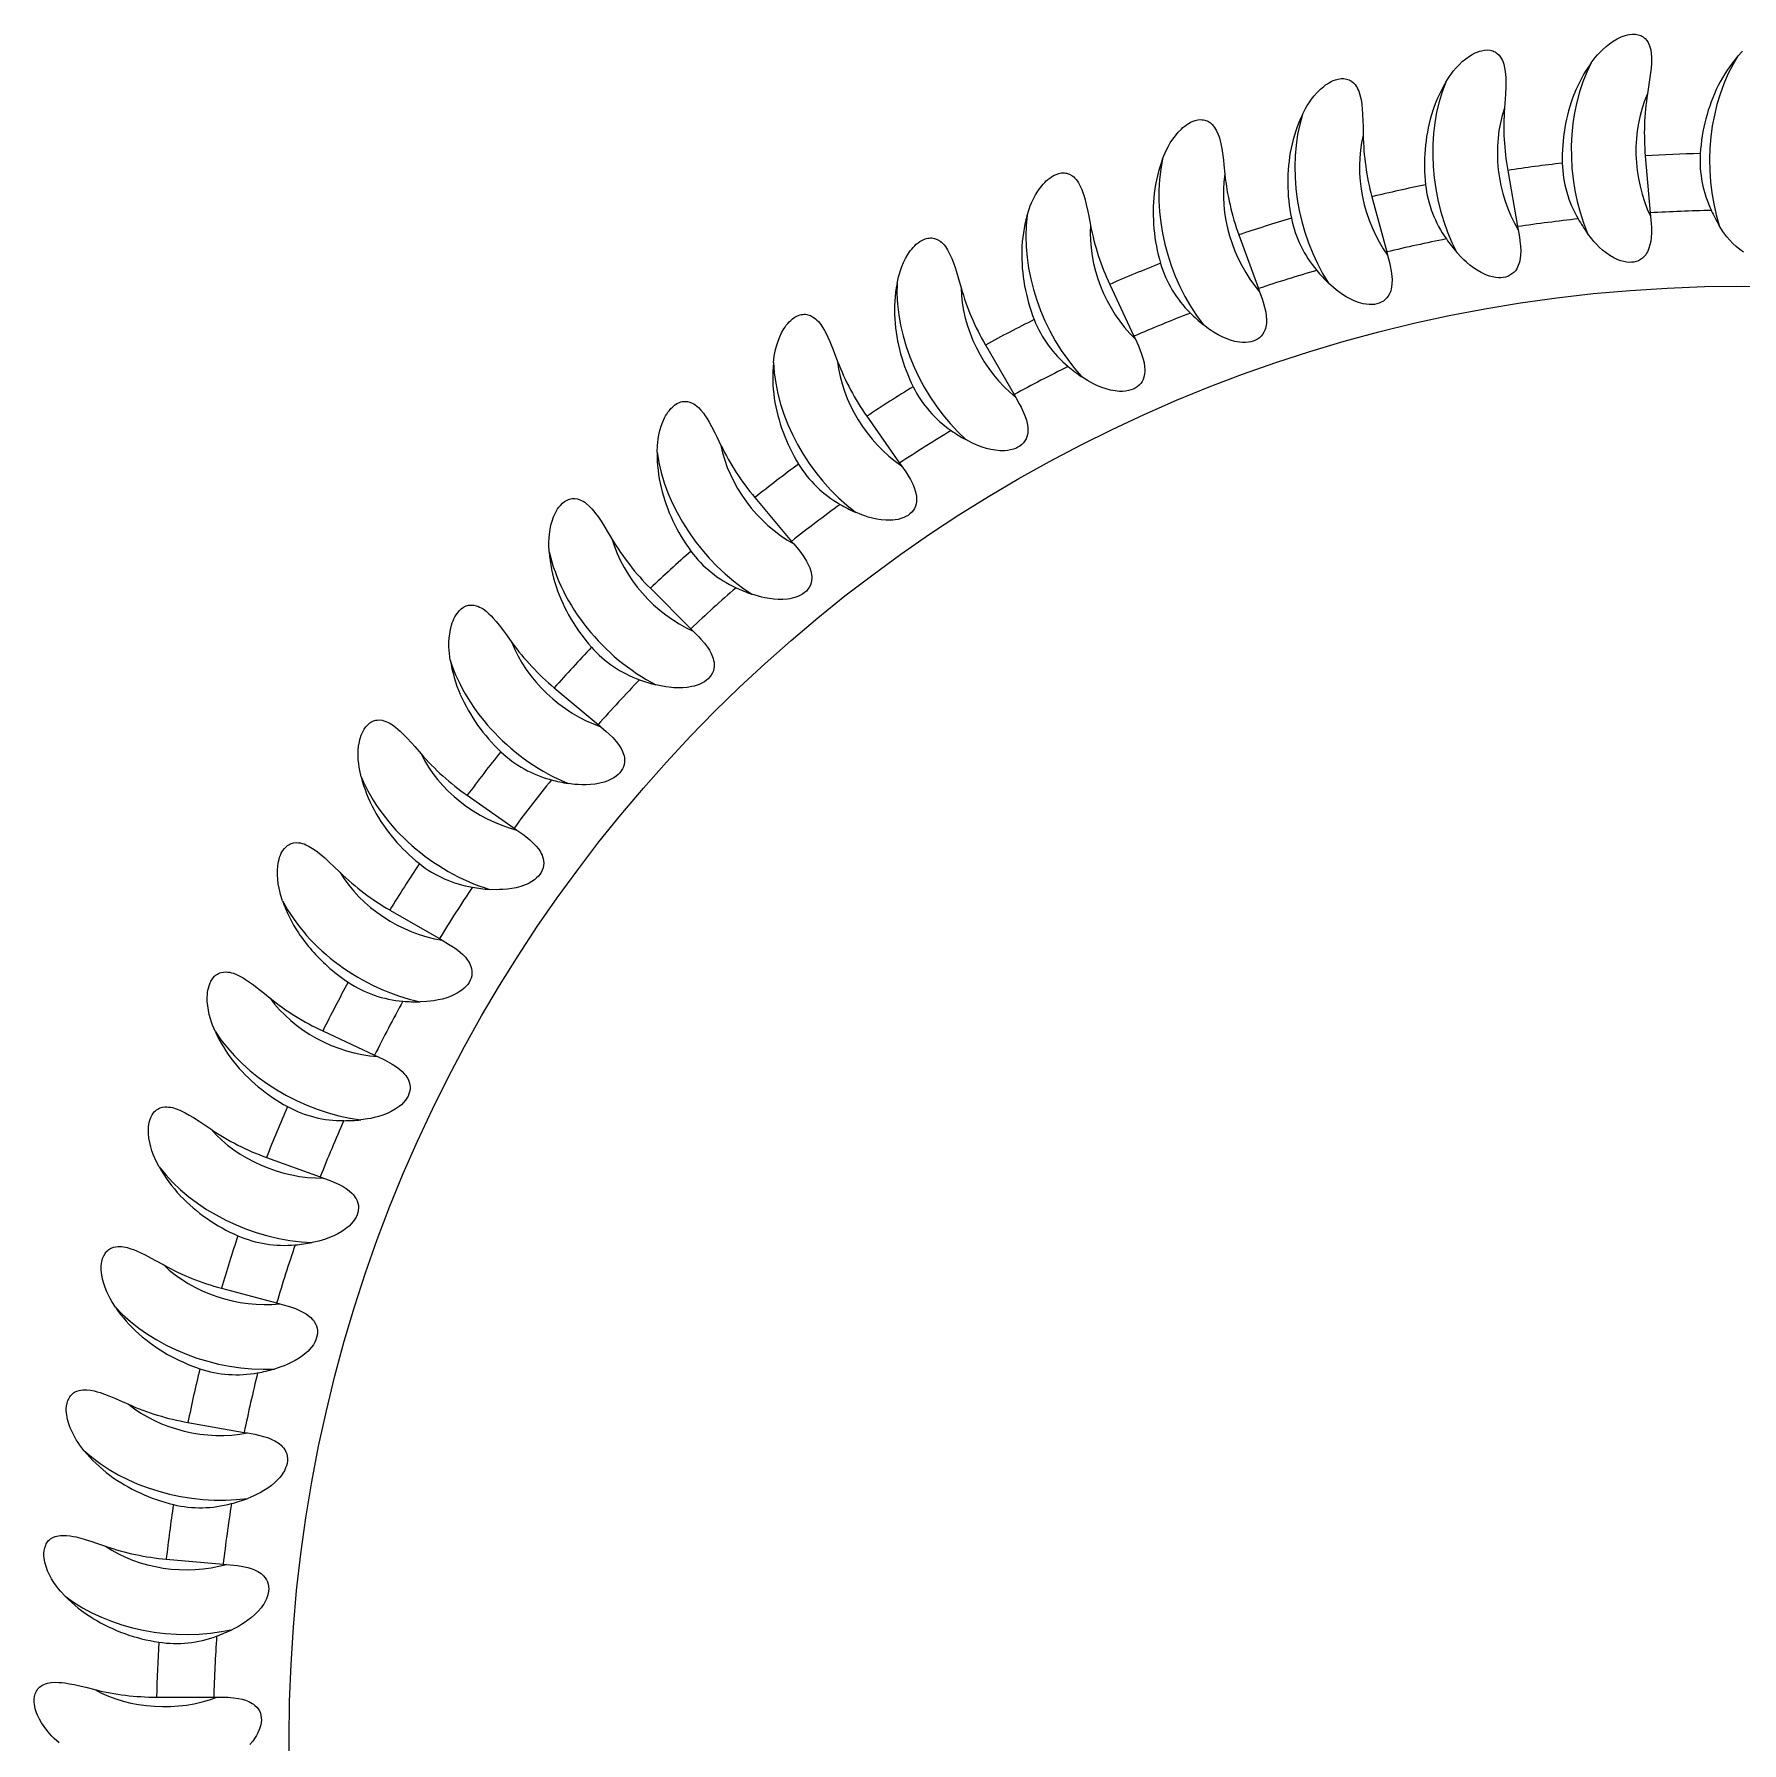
# Model space of a CAD drawing. Extents: x 89 to 607, y -37 to 440.
# Drawn here: x 478 to 507.87, y 220.99 to 250.87 of the extents above; entities that cross this region are included whole.
import ezdxf

# ---------------------------------------------------------------- set-up
doc = ezdxf.new("R2010")
doc.units = 0
doc.header["$LTSCALE"] = 7
doc.header["$MEASUREMENT"] = 0
doc.layers.add('8', color=252, linetype='CONTINUOUS', lineweight=15)

msp = doc.modelspace()

# ---------------------------------------------------------------- linework, layer by layer
at = {"layer": '8', "ltscale": 0.025009}
for p, q in [((506.183, 248.746), (506.271, 247.749)), ((503.776, 248.493), (503.95, 247.508)), ((501.401, 248.032), (501.66, 247.065)), ((499.074, 247.365), (499.416, 246.425)), ((496.815, 246.498), (497.237, 245.592)), ((494.639, 245.438), (495.14, 244.571)), ((492.565, 244.192), (493.138, 243.372)), ((490.607, 242.77), (491.25, 242.003)), ((488.78, 241.182), (489.487, 240.475)), ((487.098, 239.442), (487.865, 238.799)), ((485.575, 237.561), (486.394, 236.987)), ((484.221, 235.555), (485.088, 235.055)), ((480.688, 226.592), (481.674, 226.418))]:
    msp.add_line(p, q, dxfattribs=at)
at = {"layer": '8', "ltscale": 0.001467}
for p, q in [((503.95, 247.508), (503.961, 247.45)), ((501.66, 247.065), (501.675, 247.009)), ((485.088, 235.055), (485.138, 235.026)), ((482.241, 228.681), (482.297, 228.666))]:
    msp.add_line(p, q, dxfattribs=at)
at = {"layer": '8', "ltscale": 0.001468}
for p, q in [((506.271, 247.749), (506.276, 247.691)), ((499.416, 246.425), (499.437, 246.37)), ((497.237, 245.592), (497.263, 245.539)), ((495.14, 244.571), (495.169, 244.521)), ((493.138, 243.372), (493.172, 243.324)), ((491.25, 242.003), (491.287, 241.958)), ((489.487, 240.475), (489.529, 240.434)), ((487.865, 238.799), (487.91, 238.761)), ((486.394, 236.987), (486.443, 236.954)), ((483.954, 233.016), (484.007, 232.991)), ((483.003, 230.886), (483.058, 230.866)), ((481.674, 226.418), (481.732, 226.408)), ((481.306, 224.114), (481.365, 224.109)), ((481.141, 221.787), (481.199, 221.788))]:
    msp.add_line(p, q, dxfattribs=at)
at = {"layer": '8', "ltscale": 0.025008}
for p, q in [((483.047, 233.439), (483.954, 233.016)), ((482.063, 231.228), (483.003, 230.886)), ((481.274, 228.94), (482.241, 228.681)), ((480.309, 224.201), (481.306, 224.114)), ((480.14, 221.787), (481.141, 221.787))]:
    msp.add_line(p, q, dxfattribs=at)
at = {"layer": '8'}
for points in [[(505.238, 250.375), (505.309, 250.467), (505.346, 250.511), (505.385, 250.553), (505.44, 250.608), (505.498, 250.66), (505.558, 250.708), (505.622, 250.753), (505.689, 250.793), (505.724, 250.811), (505.76, 250.827), (505.796, 250.841), (505.833, 250.853), (505.871, 250.863), (505.909, 250.87), (505.96, 250.875), (506.01, 250.873), (506.058, 250.865), (506.082, 250.858), (506.104, 250.849), (506.125, 250.839), (506.144, 250.827), (506.163, 250.813), (506.18, 250.798), (506.209, 250.765), (506.233, 250.727), (506.247, 250.699), (506.259, 250.67), (506.269, 250.637), (506.277, 250.603), (506.287, 250.537), (506.291, 250.47), (506.292, 250.418), (506.29, 250.365), (506.284, 250.283), (506.276, 250.2), (506.259, 250.077), (506.247, 249.995), (506.221, 249.832)], [(502.693, 250.034), (502.755, 250.131), (502.789, 250.178), (502.824, 250.225), (502.874, 250.284), (502.926, 250.341), (502.982, 250.394), (503.042, 250.444), (503.106, 250.49), (503.139, 250.51), (503.173, 250.529), (503.208, 250.547), (503.244, 250.562), (503.281, 250.575), (503.318, 250.586), (503.368, 250.595), (503.418, 250.598), (503.467, 250.593), (503.491, 250.589), (503.514, 250.582), (503.536, 250.573), (503.556, 250.563), (503.576, 250.551), (503.594, 250.537), (503.626, 250.507), (503.653, 250.472), (503.67, 250.445), (503.684, 250.416), (503.697, 250.384), (503.708, 250.352), (503.723, 250.287), (503.734, 250.22), (503.739, 250.168), (503.742, 250.116), (503.743, 250.033), (503.742, 249.95), (503.736, 249.826), (503.731, 249.743), (503.719, 249.578)], [(507.803, 250.493), (507.882, 250.578)], [(500.187, 249.472), (500.241, 249.575), (500.27, 249.625), (500.301, 249.674), (500.345, 249.737), (500.393, 249.798), (500.444, 249.856), (500.499, 249.911), (500.559, 249.962), (500.59, 249.986), (500.622, 250.008), (500.656, 250.028), (500.69, 250.047), (500.725, 250.063), (500.762, 250.076), (500.811, 250.09), (500.861, 250.097), (500.91, 250.097), (500.934, 250.094), (500.957, 250.09), (500.98, 250.083), (501.001, 250.075), (501.022, 250.064), (501.041, 250.052), (501.076, 250.025), (501.106, 249.992), (501.124, 249.967), (501.141, 249.94), (501.157, 249.909), (501.17, 249.877), (501.192, 249.814), (501.208, 249.749), (501.217, 249.697), (501.225, 249.645), (501.233, 249.563), (501.239, 249.48), (501.244, 249.356), (501.246, 249.273), (501.249, 249.108)], [(497.74, 248.694), (497.784, 248.801), (497.809, 248.853), (497.836, 248.905), (497.874, 248.972), (497.916, 249.037), (497.962, 249.099), (498.012, 249.159), (498.067, 249.215), (498.096, 249.241), (498.126, 249.266), (498.158, 249.289), (498.191, 249.31), (498.224, 249.33), (498.259, 249.346), (498.307, 249.364), (498.356, 249.375), (498.405, 249.38), (498.429, 249.379), (498.453, 249.377), (498.476, 249.372), (498.498, 249.365), (498.519, 249.357), (498.54, 249.347), (498.577, 249.322), (498.609, 249.292), (498.63, 249.268), (498.649, 249.243), (498.667, 249.214), (498.684, 249.184), (498.711, 249.122), (498.732, 249.059), (498.746, 249.008), (498.758, 248.957), (498.774, 248.876), (498.787, 248.794), (498.803, 248.671), (498.812, 248.588), (498.829, 248.424)], [(495.369, 247.706), (495.404, 247.816), (495.425, 247.871), (495.447, 247.924), (495.479, 247.994), (495.515, 248.063), (495.556, 248.129), (495.601, 248.193), (495.65, 248.253), (495.677, 248.282), (495.705, 248.309), (495.734, 248.335), (495.765, 248.359), (495.797, 248.381), (495.83, 248.401), (495.876, 248.423), (495.924, 248.438), (495.972, 248.447), (495.997, 248.448), (496.021, 248.448), (496.044, 248.445), (496.066, 248.441), (496.088, 248.434), (496.11, 248.426), (496.149, 248.404), (496.184, 248.377), (496.206, 248.356), (496.227, 248.332), (496.248, 248.305), (496.267, 248.276), (496.299, 248.217), (496.326, 248.156), (496.345, 248.107), (496.361, 248.057), (496.384, 247.977), (496.404, 247.897), (496.431, 247.775), (496.447, 247.694), (496.478, 247.532)], [(506.276, 247.691), (506.286, 247.561), (506.289, 247.496), (506.29, 247.406), (506.285, 247.315), (506.277, 247.252), (506.265, 247.19), (506.247, 247.129), (506.235, 247.098), (506.221, 247.069), (506.206, 247.042), (506.19, 247.018), (506.163, 246.985), (506.133, 246.957), (506.1, 246.932), (506.063, 246.913), (506.024, 246.898), (505.983, 246.888), (505.942, 246.884), (505.899, 246.883), (505.857, 246.887), (505.806, 246.896), (505.755, 246.91), (505.705, 246.929), (505.669, 246.945), (505.633, 246.963), (505.563, 247.004), (505.497, 247.05), (505.436, 247.099), (505.378, 247.151), (505.323, 247.207), (505.283, 247.251), (505.245, 247.297), (505.172, 247.391)], [(507.899, 247.059), (507.834, 247.106), (507.772, 247.158), (507.715, 247.212), (507.662, 247.269), (507.612, 247.33), (507.576, 247.377), (507.542, 247.426), (507.478, 247.526)], [(493.094, 246.515), (493.119, 246.628), (493.135, 246.684), (493.152, 246.739), (493.178, 246.812), (493.209, 246.883), (493.243, 246.952), (493.282, 247.02), (493.326, 247.084), (493.35, 247.115), (493.376, 247.145), (493.403, 247.173), (493.431, 247.2), (493.461, 247.225), (493.493, 247.247), (493.537, 247.273), (493.583, 247.293), (493.63, 247.306), (493.654, 247.309), (493.678, 247.311), (493.702, 247.31), (493.725, 247.307), (493.747, 247.303), (493.769, 247.296), (493.81, 247.279), (493.847, 247.255), (493.872, 247.235), (493.894, 247.213), (493.918, 247.188), (493.939, 247.161), (493.976, 247.105), (494.008, 247.046), (494.031, 246.999), (494.052, 246.951), (494.081, 246.874), (494.108, 246.795), (494.145, 246.676), (494.169, 246.597), (494.214, 246.438)], [(503.961, 247.45), (503.982, 247.322), (503.991, 247.258), (503.999, 247.168), (504.003, 247.077), (504, 247.014), (503.993, 246.95), (503.981, 246.888), (503.971, 246.857), (503.96, 246.826), (503.948, 246.798), (503.933, 246.772), (503.91, 246.738), (503.882, 246.707), (503.851, 246.68), (503.816, 246.657), (503.779, 246.639), (503.739, 246.626), (503.698, 246.617), (503.656, 246.613), (503.613, 246.613), (503.561, 246.618), (503.51, 246.628), (503.459, 246.641), (503.421, 246.654), (503.383, 246.669), (503.311, 246.704), (503.241, 246.744), (503.176, 246.787), (503.113, 246.835), (503.053, 246.886), (503.01, 246.926), (502.967, 246.968), (502.887, 247.056)], [(501.675, 247.009), (501.708, 246.883), (501.722, 246.82), (501.738, 246.731), (501.749, 246.641), (501.753, 246.578), (501.751, 246.514), (501.744, 246.451), (501.737, 246.419), (501.729, 246.387), (501.719, 246.358), (501.707, 246.331), (501.686, 246.295), (501.662, 246.261), (501.633, 246.232), (501.601, 246.206), (501.565, 246.185), (501.526, 246.168), (501.486, 246.156), (501.444, 246.148), (501.402, 246.145), (501.35, 246.145), (501.298, 246.15), (501.245, 246.159), (501.207, 246.169), (501.168, 246.18), (501.093, 246.209), (501.019, 246.243), (500.951, 246.28), (500.884, 246.322), (500.82, 246.367), (500.773, 246.404), (500.728, 246.442), (500.64, 246.522)], [(499.437, 246.37), (499.48, 246.248), (499.5, 246.186), (499.524, 246.099), (499.543, 246.01), (499.552, 245.947), (499.556, 245.884), (499.554, 245.82), (499.55, 245.787), (499.544, 245.755), (499.537, 245.726), (499.527, 245.698), (499.51, 245.66), (499.489, 245.624), (499.463, 245.592), (499.432, 245.564), (499.399, 245.539), (499.362, 245.52), (499.323, 245.504), (499.282, 245.493), (499.24, 245.485), (499.188, 245.481), (499.135, 245.482), (499.083, 245.486), (499.043, 245.493), (499.004, 245.501), (498.926, 245.522), (498.85, 245.55), (498.779, 245.581), (498.709, 245.617), (498.641, 245.657), (498.591, 245.689), (498.542, 245.722), (498.448, 245.795)], [(490.931, 245.13), (490.947, 245.245), (490.957, 245.302), (490.97, 245.358), (490.99, 245.433), (491.013, 245.507), (491.042, 245.579), (491.075, 245.65), (491.113, 245.718), (491.134, 245.751), (491.157, 245.782), (491.182, 245.813), (491.208, 245.842), (491.235, 245.869), (491.265, 245.894), (491.306, 245.924), (491.351, 245.948), (491.397, 245.965), (491.42, 245.97), (491.444, 245.974), (491.467, 245.975), (491.49, 245.975), (491.513, 245.972), (491.536, 245.967), (491.578, 245.953), (491.617, 245.933), (491.643, 245.915), (491.668, 245.896), (491.693, 245.872), (491.717, 245.847), (491.759, 245.795), (491.796, 245.739), (491.823, 245.694), (491.847, 245.648), (491.884, 245.573), (491.917, 245.498), (491.965, 245.383), (491.995, 245.306), (492.054, 245.151)], [(497.263, 245.539), (497.316, 245.421), (497.342, 245.36), (497.373, 245.276), (497.4, 245.189), (497.414, 245.127), (497.423, 245.064), (497.427, 245.001), (497.427, 244.968), (497.423, 244.935), (497.419, 244.906), (497.412, 244.877), (497.398, 244.837), (497.379, 244.8), (497.356, 244.766), (497.329, 244.735), (497.297, 244.708), (497.262, 244.685), (497.224, 244.666), (497.185, 244.651), (497.144, 244.64), (497.092, 244.631), (497.04, 244.627), (496.987, 244.627), (496.947, 244.63), (496.907, 244.635), (496.828, 244.649), (496.75, 244.67), (496.676, 244.695), (496.603, 244.725), (496.532, 244.758), (496.48, 244.786), (496.428, 244.815), (496.328, 244.88)], [(495.169, 244.521), (495.233, 244.408), (495.263, 244.35), (495.302, 244.269), (495.336, 244.185), (495.356, 244.124), (495.371, 244.062), (495.38, 244), (495.382, 243.967), (495.382, 243.934), (495.38, 243.904), (495.375, 243.874), (495.365, 243.834), (495.35, 243.795), (495.33, 243.759), (495.305, 243.726), (495.276, 243.696), (495.243, 243.67), (495.207, 243.648), (495.169, 243.63), (495.129, 243.615), (495.079, 243.602), (495.027, 243.593), (494.974, 243.589), (494.934, 243.588), (494.894, 243.589), (494.814, 243.597), (494.734, 243.611), (494.658, 243.629), (494.583, 243.653), (494.509, 243.68), (494.455, 243.703), (494.401, 243.728), (494.295, 243.783)], [(488.898, 243.562), (488.903, 243.678), (488.908, 243.735), (488.916, 243.793), (488.929, 243.869), (488.947, 243.944), (488.968, 244.019), (488.995, 244.092), (489.027, 244.163), (489.046, 244.198), (489.066, 244.231), (489.087, 244.264), (489.111, 244.295), (489.136, 244.325), (489.163, 244.352), (489.202, 244.385), (489.244, 244.413), (489.289, 244.434), (489.312, 244.442), (489.335, 244.447), (489.358, 244.451), (489.381, 244.452), (489.404, 244.451), (489.427, 244.449), (489.47, 244.438), (489.511, 244.421), (489.538, 244.406), (489.565, 244.389), (489.592, 244.368), (489.618, 244.345), (489.664, 244.296), (489.706, 244.244), (489.736, 244.201), (489.765, 244.158), (489.808, 244.087), (489.848, 244.014), (489.905, 243.904), (489.942, 243.829), (490.014, 243.681)], [(493.172, 243.324), (493.246, 243.218), (493.281, 243.163), (493.327, 243.085), (493.368, 243.004), (493.393, 242.946), (493.413, 242.885), (493.428, 242.824), (493.433, 242.791), (493.436, 242.758), (493.436, 242.728), (493.434, 242.698), (493.427, 242.657), (493.416, 242.617), (493.399, 242.58), (493.377, 242.544), (493.351, 242.512), (493.32, 242.483), (493.286, 242.458), (493.25, 242.437), (493.211, 242.419), (493.162, 242.401), (493.111, 242.388), (493.059, 242.379), (493.019, 242.375), (492.979, 242.373), (492.899, 242.373), (492.818, 242.38), (492.741, 242.392), (492.664, 242.408), (492.588, 242.429), (492.532, 242.447), (492.476, 242.467), (492.366, 242.513)], [(487.008, 241.823), (487.004, 241.938), (487.004, 241.996), (487.006, 242.054), (487.013, 242.131), (487.024, 242.208), (487.039, 242.284), (487.059, 242.359), (487.085, 242.433), (487.101, 242.469), (487.118, 242.504), (487.136, 242.539), (487.157, 242.572), (487.179, 242.603), (487.204, 242.633), (487.24, 242.669), (487.279, 242.701), (487.322, 242.725), (487.344, 242.735), (487.367, 242.743), (487.389, 242.748), (487.412, 242.751), (487.435, 242.753), (487.458, 242.752), (487.502, 242.745), (487.544, 242.732), (487.573, 242.719), (487.601, 242.704), (487.63, 242.686), (487.657, 242.665), (487.707, 242.621), (487.754, 242.573), (487.788, 242.533), (487.82, 242.492), (487.869, 242.425), (487.916, 242.356), (487.982, 242.251), (488.025, 242.18), (488.11, 242.038)], [(491.287, 241.958), (491.37, 241.859), (491.41, 241.807), (491.462, 241.733), (491.51, 241.656), (491.54, 241.6), (491.566, 241.542), (491.586, 241.482), (491.594, 241.45), (491.599, 241.417), (491.602, 241.387), (491.603, 241.358), (491.6, 241.316), (491.591, 241.275), (491.578, 241.236), (491.559, 241.199), (491.536, 241.165), (491.508, 241.134), (491.476, 241.106), (491.442, 241.081), (491.405, 241.06), (491.358, 241.038), (491.308, 241.021), (491.257, 241.007), (491.218, 240.999), (491.178, 240.993), (491.098, 240.987), (491.017, 240.987), (490.939, 240.992), (490.861, 241.002), (490.784, 241.016), (490.726, 241.029), (490.669, 241.044), (490.555, 241.08)], [(485.278, 239.925), (485.263, 240.04), (485.258, 240.098), (485.256, 240.156), (485.256, 240.233), (485.26, 240.31), (485.268, 240.387), (485.282, 240.464), (485.301, 240.54), (485.313, 240.577), (485.327, 240.614), (485.343, 240.65), (485.36, 240.684), (485.38, 240.718), (485.402, 240.75), (485.435, 240.789), (485.471, 240.824), (485.511, 240.852), (485.533, 240.863), (485.555, 240.873), (485.577, 240.88), (485.599, 240.886), (485.622, 240.889), (485.645, 240.89), (485.689, 240.888), (485.732, 240.878), (485.762, 240.868), (485.791, 240.855), (485.821, 240.839), (485.851, 240.821), (485.905, 240.782), (485.955, 240.737), (485.993, 240.701), (486.029, 240.662), (486.083, 240.6), (486.135, 240.535), (486.21, 240.437), (486.26, 240.37), (486.357, 240.236)], [(489.529, 240.434), (489.62, 240.341), (489.664, 240.293), (489.723, 240.224), (489.777, 240.152), (489.812, 240.099), (489.842, 240.043), (489.867, 239.985), (489.878, 239.953), (489.886, 239.921), (489.892, 239.892), (489.895, 239.862), (489.896, 239.821), (489.891, 239.78), (489.881, 239.739), (489.866, 239.701), (489.845, 239.665), (489.82, 239.631), (489.791, 239.6), (489.759, 239.573), (489.724, 239.548), (489.679, 239.523), (489.631, 239.501), (489.581, 239.483), (489.543, 239.472), (489.504, 239.463), (489.425, 239.449), (489.344, 239.442), (489.266, 239.44), (489.188, 239.443), (489.109, 239.451), (489.05, 239.459), (488.992, 239.469), (488.876, 239.495)], [(483.719, 237.884), (483.694, 237.997), (483.685, 238.054), (483.677, 238.112), (483.67, 238.189), (483.667, 238.266), (483.669, 238.344), (483.676, 238.421), (483.689, 238.499), (483.698, 238.537), (483.708, 238.574), (483.721, 238.611), (483.735, 238.648), (483.752, 238.683), (483.771, 238.717), (483.8, 238.758), (483.834, 238.796), (483.871, 238.828), (483.891, 238.841), (483.912, 238.852), (483.934, 238.862), (483.956, 238.869), (483.978, 238.874), (484, 238.878), (484.045, 238.879), (484.089, 238.873), (484.119, 238.866), (484.149, 238.855), (484.181, 238.842), (484.212, 238.827), (484.269, 238.792), (484.323, 238.752), (484.364, 238.719), (484.403, 238.684), (484.462, 238.627), (484.52, 238.567), (484.604, 238.475), (484.658, 238.413), (484.767, 238.288)], [(487.91, 238.761), (488.008, 238.677), (488.057, 238.633), (488.121, 238.57), (488.182, 238.502), (488.221, 238.452), (488.256, 238.399), (488.286, 238.344), (488.299, 238.313), (488.311, 238.282), (488.319, 238.253), (488.324, 238.224), (488.329, 238.183), (488.328, 238.141), (488.321, 238.1), (488.309, 238.061), (488.292, 238.023), (488.27, 237.987), (488.244, 237.954), (488.214, 237.924), (488.182, 237.896), (488.139, 237.867), (488.093, 237.841), (488.045, 237.819), (488.008, 237.804), (487.97, 237.792), (487.892, 237.771), (487.812, 237.757), (487.734, 237.749), (487.656, 237.745), (487.577, 237.745), (487.518, 237.748), (487.459, 237.753), (487.341, 237.769)], [(482.344, 235.715), (482.31, 235.826), (482.295, 235.882), (482.283, 235.938), (482.269, 236.015), (482.26, 236.091), (482.255, 236.169), (482.255, 236.247), (482.261, 236.325), (482.266, 236.363), (482.273, 236.402), (482.283, 236.44), (482.294, 236.477), (482.308, 236.514), (482.323, 236.549), (482.349, 236.593), (482.379, 236.633), (482.413, 236.668), (482.433, 236.683), (482.452, 236.697), (482.473, 236.708), (482.494, 236.717), (482.516, 236.724), (482.538, 236.729), (482.582, 236.734), (482.626, 236.732), (482.658, 236.728), (482.688, 236.72), (482.721, 236.71), (482.753, 236.697), (482.813, 236.667), (482.871, 236.633), (482.914, 236.603), (482.956, 236.572), (483.02, 236.519), (483.083, 236.465), (483.174, 236.381), (483.234, 236.324), (483.353, 236.209)], [(486.443, 236.954), (486.548, 236.879), (486.6, 236.839), (486.67, 236.782), (486.736, 236.72), (486.779, 236.673), (486.819, 236.624), (486.854, 236.571), (486.87, 236.542), (486.884, 236.512), (486.894, 236.484), (486.903, 236.455), (486.91, 236.414), (486.913, 236.373), (486.91, 236.331), (486.902, 236.291), (486.888, 236.252), (486.869, 236.214), (486.846, 236.179), (486.819, 236.146), (486.789, 236.116), (486.749, 236.083), (486.705, 236.053), (486.659, 236.027), (486.624, 236.009), (486.587, 235.993), (486.511, 235.967), (486.433, 235.945), (486.356, 235.93), (486.278, 235.92), (486.2, 235.913), (486.141, 235.911), (486.081, 235.91), (485.963, 235.916)], [(485.138, 235.026), (485.25, 234.96), (485.305, 234.925), (485.38, 234.874), (485.451, 234.818), (485.498, 234.776), (485.542, 234.73), (485.582, 234.68), (485.6, 234.652), (485.616, 234.624), (485.629, 234.597), (485.64, 234.569), (485.652, 234.529), (485.658, 234.488), (485.658, 234.446), (485.654, 234.405), (485.643, 234.365), (485.628, 234.326), (485.608, 234.289), (485.584, 234.254), (485.557, 234.221), (485.519, 234.185), (485.479, 234.151), (485.435, 234.121), (485.401, 234.101), (485.366, 234.082), (485.293, 234.048), (485.217, 234.02), (485.142, 233.998), (485.065, 233.981), (484.988, 233.968), (484.929, 233.96), (484.87, 233.955), (484.751, 233.95)], [(481.164, 233.435), (481.12, 233.542), (481.1, 233.596), (481.083, 233.652), (481.063, 233.726), (481.047, 233.802), (481.035, 233.878), (481.028, 233.956), (481.027, 234.034), (481.029, 234.073), (481.033, 234.112), (481.039, 234.151), (481.047, 234.189), (481.058, 234.227), (481.07, 234.263), (481.092, 234.309), (481.118, 234.352), (481.15, 234.39), (481.167, 234.407), (481.186, 234.422), (481.205, 234.434), (481.226, 234.445), (481.247, 234.455), (481.268, 234.462), (481.312, 234.47), (481.356, 234.473), (481.388, 234.47), (481.419, 234.466), (481.453, 234.458), (481.486, 234.448), (481.548, 234.424), (481.608, 234.394), (481.654, 234.369), (481.698, 234.341), (481.767, 234.295), (481.834, 234.246), (481.932, 234.17), (481.997, 234.118), (482.126, 234.014)], [(484.007, 232.991), (484.125, 232.936), (484.183, 232.906), (484.261, 232.861), (484.337, 232.812), (484.388, 232.773), (484.436, 232.731), (484.479, 232.685), (484.5, 232.66), (484.519, 232.632), (484.534, 232.607), (484.547, 232.58), (484.562, 232.541), (484.572, 232.501), (484.576, 232.459), (484.575, 232.418), (484.568, 232.377), (484.556, 232.337), (484.539, 232.298), (484.518, 232.261), (484.494, 232.226), (484.46, 232.187), (484.423, 232.15), (484.382, 232.116), (484.35, 232.092), (484.316, 232.07), (484.246, 232.031), (484.173, 231.996), (484.1, 231.968), (484.025, 231.944), (483.949, 231.924), (483.891, 231.911), (483.833, 231.901), (483.715, 231.886)], [(480.187, 231.06), (480.133, 231.163), (480.109, 231.215), (480.087, 231.269), (480.06, 231.341), (480.038, 231.415), (480.02, 231.491), (480.006, 231.567), (479.998, 231.645), (479.997, 231.684), (479.998, 231.724), (480, 231.763), (480.005, 231.801), (480.012, 231.84), (480.021, 231.877), (480.039, 231.925), (480.061, 231.97), (480.089, 232.01), (480.105, 232.028), (480.123, 232.045), (480.141, 232.059), (480.16, 232.072), (480.18, 232.083), (480.201, 232.092), (480.244, 232.105), (480.288, 232.11), (480.319, 232.111), (480.351, 232.109), (480.385, 232.105), (480.419, 232.098), (480.483, 232.079), (480.545, 232.055), (480.593, 232.033), (480.64, 232.009), (480.712, 231.969), (480.784, 231.926), (480.888, 231.859), (480.957, 231.813), (481.094, 231.721)], [(483.058, 230.866), (483.18, 230.821), (483.24, 230.796), (483.322, 230.758), (483.402, 230.716), (483.456, 230.682), (483.507, 230.644), (483.555, 230.602), (483.577, 230.578), (483.599, 230.553), (483.616, 230.529), (483.631, 230.503), (483.65, 230.466), (483.663, 230.426), (483.671, 230.386), (483.673, 230.344), (483.67, 230.303), (483.661, 230.262), (483.648, 230.222), (483.631, 230.183), (483.609, 230.146), (483.579, 230.104), (483.545, 230.064), (483.507, 230.027), (483.477, 230), (483.446, 229.976), (483.38, 229.93), (483.31, 229.889), (483.24, 229.855), (483.167, 229.824), (483.093, 229.798), (483.037, 229.78), (482.979, 229.765), (482.863, 229.739)], [(479.42, 228.609), (479.358, 228.707), (479.33, 228.757), (479.303, 228.808), (479.27, 228.878), (479.241, 228.95), (479.216, 229.023), (479.196, 229.099), (479.182, 229.176), (479.177, 229.215), (479.174, 229.254), (479.173, 229.293), (479.174, 229.332), (479.178, 229.37), (479.184, 229.409), (479.197, 229.458), (479.216, 229.505), (479.24, 229.547), (479.255, 229.567), (479.271, 229.585), (479.287, 229.601), (479.305, 229.615), (479.325, 229.628), (479.345, 229.639), (479.386, 229.655), (479.429, 229.664), (479.461, 229.668), (479.492, 229.669), (479.527, 229.667), (479.561, 229.663), (479.626, 229.65), (479.691, 229.631), (479.74, 229.614), (479.789, 229.594), (479.865, 229.56), (479.939, 229.524), (480.049, 229.466), (480.122, 229.427), (480.267, 229.346)], [(482.297, 228.666), (482.422, 228.631), (482.485, 228.612), (482.57, 228.582), (482.653, 228.546), (482.71, 228.517), (482.764, 228.484), (482.815, 228.447), (482.84, 228.425), (482.863, 228.401), (482.883, 228.379), (482.9, 228.355), (482.922, 228.319), (482.938, 228.281), (482.95, 228.241), (482.956, 228.2), (482.956, 228.158), (482.951, 228.117), (482.941, 228.076), (482.927, 228.036), (482.909, 227.997), (482.883, 227.952), (482.852, 227.91), (482.818, 227.869), (482.791, 227.84), (482.761, 227.813), (482.699, 227.761), (482.633, 227.715), (482.566, 227.674), (482.497, 227.638), (482.425, 227.605), (482.371, 227.582), (482.315, 227.562), (482.201, 227.526)], [(478.87, 226.1), (478.8, 226.192), (478.767, 226.24), (478.736, 226.289), (478.697, 226.356), (478.662, 226.425), (478.631, 226.496), (478.604, 226.569), (478.583, 226.644), (478.575, 226.683), (478.569, 226.721), (478.564, 226.76), (478.562, 226.799), (478.562, 226.838), (478.565, 226.876), (478.574, 226.927), (478.588, 226.975), (478.609, 227.019), (478.622, 227.04), (478.636, 227.059), (478.651, 227.077), (478.668, 227.093), (478.686, 227.107), (478.705, 227.12), (478.745, 227.139), (478.787, 227.153), (478.818, 227.159), (478.85, 227.162), (478.884, 227.164), (478.918, 227.163), (478.985, 227.155), (479.051, 227.142), (479.101, 227.129), (479.152, 227.114), (479.23, 227.087), (479.307, 227.057), (479.422, 227.009), (479.498, 226.976), (479.649, 226.909)], [(481.732, 226.408), (481.859, 226.385), (481.923, 226.371), (482.01, 226.348), (482.096, 226.32), (482.155, 226.296), (482.212, 226.268), (482.266, 226.235), (482.293, 226.215), (482.318, 226.194), (482.339, 226.173), (482.359, 226.15), (482.384, 226.117), (482.403, 226.08), (482.418, 226.041), (482.428, 226.001), (482.432, 225.96), (482.431, 225.918), (482.425, 225.876), (482.414, 225.835), (482.399, 225.795), (482.377, 225.748), (482.35, 225.703), (482.32, 225.66), (482.295, 225.628), (482.268, 225.599), (482.211, 225.542), (482.149, 225.49), (482.086, 225.444), (482.02, 225.401), (481.952, 225.362), (481.899, 225.335), (481.845, 225.31), (481.735, 225.264)], [(478.541, 223.554), (478.463, 223.639), (478.426, 223.684), (478.391, 223.73), (478.346, 223.793), (478.305, 223.858), (478.268, 223.926), (478.235, 223.997), (478.207, 224.07), (478.196, 224.108), (478.186, 224.146), (478.179, 224.184), (478.173, 224.223), (478.17, 224.261), (478.17, 224.3), (478.174, 224.351), (478.184, 224.4), (478.201, 224.446), (478.211, 224.468), (478.224, 224.488), (478.238, 224.507), (478.253, 224.525), (478.27, 224.54), (478.288, 224.554), (478.326, 224.578), (478.367, 224.595), (478.397, 224.603), (478.428, 224.61), (478.462, 224.614), (478.496, 224.616), (478.563, 224.614), (478.63, 224.607), (478.682, 224.599), (478.733, 224.588), (478.813, 224.568), (478.893, 224.545), (479.011, 224.507), (479.09, 224.481), (479.246, 224.427)], [(481.365, 224.109), (481.494, 224.097), (481.558, 224.089), (481.647, 224.074), (481.736, 224.053), (481.796, 224.035), (481.856, 224.012), (481.912, 223.983), (481.941, 223.966), (481.968, 223.947), (481.991, 223.928), (482.012, 223.907), (482.039, 223.876), (482.062, 223.841), (482.081, 223.804), (482.094, 223.765), (482.101, 223.724), (482.104, 223.682), (482.101, 223.64), (482.094, 223.598), (482.083, 223.557), (482.065, 223.508), (482.042, 223.461), (482.016, 223.415), (481.993, 223.382), (481.97, 223.35), (481.917, 223.288), (481.86, 223.231), (481.802, 223.18), (481.74, 223.132), (481.675, 223.087), (481.625, 223.055), (481.573, 223.025), (481.468, 222.97)], [(478.435, 220.988), (478.35, 221.066), (478.309, 221.107), (478.27, 221.15), (478.22, 221.209), (478.173, 221.271), (478.13, 221.335), (478.091, 221.403), (478.058, 221.473), (478.043, 221.51), (478.03, 221.547), (478.019, 221.584), (478.01, 221.622), (478.004, 221.661), (478, 221.699), (478, 221.75), (478.006, 221.8), (478.018, 221.847), (478.027, 221.87), (478.038, 221.891), (478.05, 221.911), (478.064, 221.93), (478.079, 221.947), (478.095, 221.963), (478.131, 221.989), (478.17, 222.01), (478.2, 222.021), (478.23, 222.03), (478.264, 222.037), (478.298, 222.042), (478.365, 222.046), (478.432, 222.045), (478.484, 222.041), (478.536, 222.035), (478.618, 222.022), (478.699, 222.006), (478.82, 221.979), (478.901, 221.959), (479.061, 221.919)], [(481.199, 221.788), (481.329, 221.787), (481.394, 221.784), (481.484, 221.777), (481.574, 221.764), (481.636, 221.751), (481.697, 221.733), (481.756, 221.71), (481.786, 221.695), (481.814, 221.678), (481.839, 221.661), (481.862, 221.643), (481.892, 221.614), (481.918, 221.581), (481.939, 221.546), (481.956, 221.508), (481.967, 221.468), (481.973, 221.426), (481.974, 221.384), (481.971, 221.342), (481.963, 221.3), (481.95, 221.25), (481.931, 221.201), (481.909, 221.153), (481.889, 221.118), (481.868, 221.083), (481.822, 221.018), (481.77, 220.956)]]:
    msp.add_lwpolyline(points, dxfattribs=at)
msp.add_circle((507.872, 221.056), 25.412, dxfattribs=at)
for centre, radius, start, end in [((509.723, 248.845), 2.53, 139.3455, 153.4814), ((507.294, 248.9), 2.53, 144.3455, 158.4814), ((504.869, 248.744), 2.53, 149.3455, 163.4814), ((510.262, 248.601), 3.123, 153.9062, 176.5804), ((508.166, 249.269), 4.458, 176.0235, 190.0269), ((507.853, 248.705), 3.123, 158.9062, 181.5804), ((510.624, 249.136), 4.458, 171.0235, 185.0269), ((502.467, 248.377), 2.53, 154.3455, 168.4814), ((505.443, 248.598), 3.123, 163.9062, 186.5804), ((505.706, 249.188), 4.458, 181.0235, 195.0269), ((500.107, 247.802), 2.53, 159.3455, 173.4814), ((503.052, 248.281), 3.123, 168.9062, 191.5804), ((507.872, 221.056), 27.741, 91.5015, 93.4893), ((509.155, 248.661), 2.014, 176.4068, 205.5698), ((503.262, 248.892), 4.458, 186.0235, 200.0269), ((507.872, 221.056), 27.741, 96.5015, 98.4893), ((506.744, 248.668), 2.014, 181.4081, 210.5768), ((500.696, 247.757), 3.121, 173.8904, 196.5722), ((507.872, 221.056), 27.741, 101.5015, 103.4893), ((504.341, 248.465), 2.014, 186.4069, 215.5746), ((507.872, 221.056), 26.741, 91.145, 93.4328), ((510.149, 249.108), 3.105, 205.0795, 210.6256), ((497.805, 247.023), 2.53, 164.3455, 178.4814), ((500.854, 248.384), 4.458, 191.0235, 205.0269), ((507.872, 221.056), 27.741, 106.5015, 108.4893), ((501.966, 248.053), 2.014, 191.4067, 220.5747), ((507.872, 221.056), 26.741, 96.145, 98.4328), ((507.696, 249.199), 3.105, 210.0795, 215.6256), ((507.872, 221.056), 26.741, 101.145, 103.4328), ((505.244, 249.077), 3.105, 215.0795, 220.6256), ((498.396, 247.03), 3.121, 178.8904, 201.5722), ((507.872, 221.056), 27.741, 111.5015, 113.4893), ((499.635, 247.435), 2.014, 196.4067, 225.5747), ((507.872, 221.056), 26.741, 106.145, 108.4328), ((502.811, 248.741), 3.105, 220.0795, 225.6256), ((495.58, 246.047), 2.53, 169.3455, 183.4814), ((498.499, 247.668), 4.458, 196.0235, 210.0269), ((507.872, 221.056), 26.741, 111.145, 113.4328), ((500.418, 248.195), 3.105, 225.0795, 230.6256), ((496.17, 246.106), 3.123, 183.9062, 206.5804), ((507.872, 221.056), 27.741, 116.5015, 118.4893), ((497.368, 246.617), 2.014, 201.4067, 230.5747), ((493.449, 244.881), 2.53, 174.3455, 188.4814), ((496.215, 246.75), 4.458, 201.0235, 215.0269), ((507.872, 221.056), 26.741, 116.145, 118.4328), ((498.081, 247.442), 3.105, 230.0795, 235.6256), ((494.031, 244.991), 3.123, 188.9062, 211.5804), ((507.872, 221.056), 27.741, 121.5015, 123.4893), ((495.18, 245.604), 2.014, 206.4067, 235.5747), ((507.872, 221.056), 26.741, 121.145, 123.4328), ((495.818, 246.488), 3.105, 235.0795, 240.6256), ((494.02, 245.637), 4.458, 206.0235, 220.0269), ((491.427, 243.533), 2.53, 179.3455, 193.4814), ((507.872, 221.056), 27.741, 126.5015, 128.4893), ((493.089, 244.405), 2.014, 211.4067, 240.5747), ((491.997, 243.694), 3.123, 193.9062, 216.5804), ((507.872, 221.056), 26.741, 126.145, 128.4328), ((493.648, 245.341), 3.105, 240.0795, 245.6256), ((489.531, 242.014), 2.53, 184.3455, 198.4814), ((491.93, 244.336), 4.458, 211.0235, 225.0269), ((507.872, 221.056), 27.741, 131.5015, 133.4893), ((491.11, 243.027), 2.014, 216.4067, 245.5747), ((490.085, 242.224), 3.123, 198.9062, 221.5804), ((507.872, 221.056), 26.741, 131.145, 133.4328), ((491.585, 244.009), 3.105, 245.0795, 250.6256), ((489.962, 242.858), 4.458, 216.0235, 230.0269), ((507.872, 221.056), 27.741, 136.5015, 138.4893), ((489.259, 241.483), 2.014, 221.4067, 250.5747), ((487.774, 240.336), 2.53, 189.3455, 203.4814), ((507.872, 221.056), 26.741, 136.145, 138.4328), ((489.647, 242.502), 3.105, 250.0795, 255.6256), ((488.308, 240.593), 3.123, 203.9062, 226.5804), ((488.13, 241.214), 4.458, 221.0234, 235.0269), ((507.872, 221.056), 27.741, 141.5015, 143.4893), ((487.549, 239.783), 2.014, 226.4067, 255.5747), ((486.17, 238.511), 2.53, 194.3455, 208.4814), ((507.872, 221.056), 26.741, 141.145, 143.4328), ((487.847, 240.832), 3.105, 255.0795, 260.6256), ((486.679, 238.814), 3.123, 208.9062, 231.5804), ((486.448, 239.417), 4.458, 226.0234, 240.0269), ((507.872, 221.056), 27.741, 146.5015, 148.4893), ((485.994, 237.94), 2.014, 231.4067, 260.5747), ((507.872, 221.056), 26.741, 146.145, 148.4328), ((486.199, 239.011), 3.105, 260.0795, 265.6256), ((484.731, 236.553), 2.53, 199.3455, 213.4814), ((485.106, 236.807), 2.982, 213.5734, 228.5319), ((485.356, 237.073), 3.348, 228.3326, 236.1561), ((507.872, 221.056), 27.741, 151.5015, 153.4893), ((484.606, 235.969), 2.014, 236.4067, 265.5747), ((484.93, 237.48), 4.458, 231.0234, 245.0269), ((507.872, 221.056), 26.741, 151.145, 153.4328), ((484.717, 237.054), 3.105, 265.0795, 270.6256), ((483.469, 234.478), 2.53, 204.3455, 218.4814), ((483.917, 234.864), 3.123, 218.9062, 241.5804), ((507.872, 221.056), 27.741, 156.5015, 158.4893), ((483.395, 233.885), 2.014, 241.4067, 270.5747), ((483.585, 235.417), 4.458, 236.0234, 250.0269), ((507.872, 221.056), 26.741, 156.145, 158.4328), ((483.411, 234.975), 3.105, 270.0795, 275.6256), ((482.392, 232.3), 2.53, 209.3455, 223.4814), ((482.805, 232.723), 3.123, 223.9062, 246.5804), ((507.872, 221.056), 27.741, 161.5015, 163.4893), ((482.37, 231.703), 2.014, 246.4067, 275.5747), ((507.872, 221.056), 26.741, 161.145, 163.4328), ((482.291, 232.79), 3.105, 275.0795, 280.6256), ((482.426, 233.246), 4.458, 241.0234, 255.0269), ((481.509, 230.036), 2.53, 214.3455, 228.4814), ((481.884, 230.494), 3.123, 228.9062, 251.5804), ((507.872, 221.056), 27.741, 166.5015, 168.4893), ((481.539, 229.44), 2.014, 251.4083, 280.5772), ((507.872, 221.056), 26.741, 166.145, 168.4328), ((481.365, 230.516), 3.105, 280.0795, 285.6256), ((481.461, 230.982), 4.458, 246.0235, 260.0269), ((480.827, 227.704), 2.53, 219.3455, 233.4814), ((481.16, 228.192), 3.121, 233.8904, 256.5722), ((507.872, 221.056), 27.741, 171.5015, 173.4893), ((480.908, 227.113), 2.014, 256.4068, 285.5745), ((507.872, 221.056), 26.741, 171.145, 173.4328), ((480.642, 228.17), 3.105, 285.0795, 290.6256), ((480.696, 228.642), 4.458, 251.0235, 265.0269), ((480.35, 225.322), 2.53, 224.3455, 238.4814), ((480.64, 225.838), 3.123, 238.9062, 261.5804), ((480.125, 225.77), 3.105, 290.0795, 295.6256), ((507.872, 221.056), 27.741, 176.5015, 178.4893), ((480.483, 224.74), 2.014, 261.4068, 290.5698), ((507.872, 221.056), 26.741, 176.145, 178.4328), ((480.138, 226.245), 4.458, 256.0234, 270.0269)]:
    msp.add_arc(centre, radius, start, end, dxfattribs=at)
for centre, major_axis, start_param, end_param in [((509.251, 248.656), (0, 2.75), 0.839293, 1.994153), ((506.84, 248.671), (-0.24, 2.74), 0.839293, 1.994153), ((504.437, 248.476), (-0.478, 2.708), 0.839293, 1.994153), ((504.994, 248.574), (-0.339, 1.92), 0.901229, 2.066508), ((507.403, 248.72), (-0.17, 1.943), 0.901229, 2.066508), ((502.06, 248.072), (-0.712, 2.656), 0.839293, 1.994153), ((502.607, 248.219), (-0.505, 1.884), 0.901229, 2.066508), ((499.728, 247.463), (-0.941, 2.584), 0.839293, 1.994153), ((500.259, 247.656), (-0.667, 1.832), 0.901229, 2.066508), ((497.457, 246.653), (-1.162, 2.492), 0.839293, 1.994153), ((497.97, 246.892), (-0.824, 1.767), 0.901229, 2.066508), ((495.266, 245.648), (-1.375, 2.382), 0.839293, 1.994153), ((495.756, 245.93), (-0.975, 1.689), 0.901229, 2.066508), ((493.17, 244.455), (-1.577, 2.253), 0.839293, 1.994153), ((493.634, 244.78), (-1.118, 1.597), 0.901229, 2.066508), ((491.62, 243.449), (-1.253, 1.494), 0.901229, 2.066508), ((491.187, 243.085), (-1.768, 2.107), 0.839293, 1.994153), ((489.331, 241.547), (-1.945, 1.945), 0.839293, 1.994153), ((489.731, 241.947), (-1.379, 1.379), 0.901229, 2.066508), ((487.979, 240.286), (-1.494, 1.253), 0.901229, 2.066508), ((487.615, 239.853), (-2.107, 1.768), 0.839293, 1.994153), ((486.378, 238.479), (-1.597, 1.118), 0.901229, 2.066508), ((486.054, 238.016), (-2.253, 1.577), 0.839293, 1.994153), ((484.942, 236.54), (-1.689, 0.975), 0.901229, 2.066508), ((484.659, 236.05), (-2.382, 1.375), 0.839293, 1.994153), ((483.679, 234.482), (-1.767, 0.824), 0.901229, 2.066508), ((483.44, 233.97), (-2.492, 1.162), 0.839293, 1.994153), ((482.601, 232.323), (-1.832, 0.667), 0.901229, 2.066508), ((482.408, 231.791), (-2.584, 0.941), 0.839293, 1.994153), ((481.715, 230.078), (-1.884, 0.505), 0.901229, 2.066508), ((481.569, 229.531), (-2.656, 0.712), 0.839293, 1.994153), ((481.029, 227.764), (-1.92, 0.339), 0.901229, 2.066508), ((480.93, 227.206), (-2.708, 0.478), 0.839293, 1.994153), ((480.546, 225.399), (-1.943, 0.17), 0.901229, 2.066508), ((480.497, 224.835), (-2.74, 0.24), 0.839293, 1.994153), ((480.272, 223), (-1.95, 0), 0.901229, 2.066508)]:
    msp.add_ellipse(centre, major_axis=major_axis, ratio=0.707107, start_param=start_param, end_param=end_param, dxfattribs=at)

doc.saveas('drawing.dxf')
